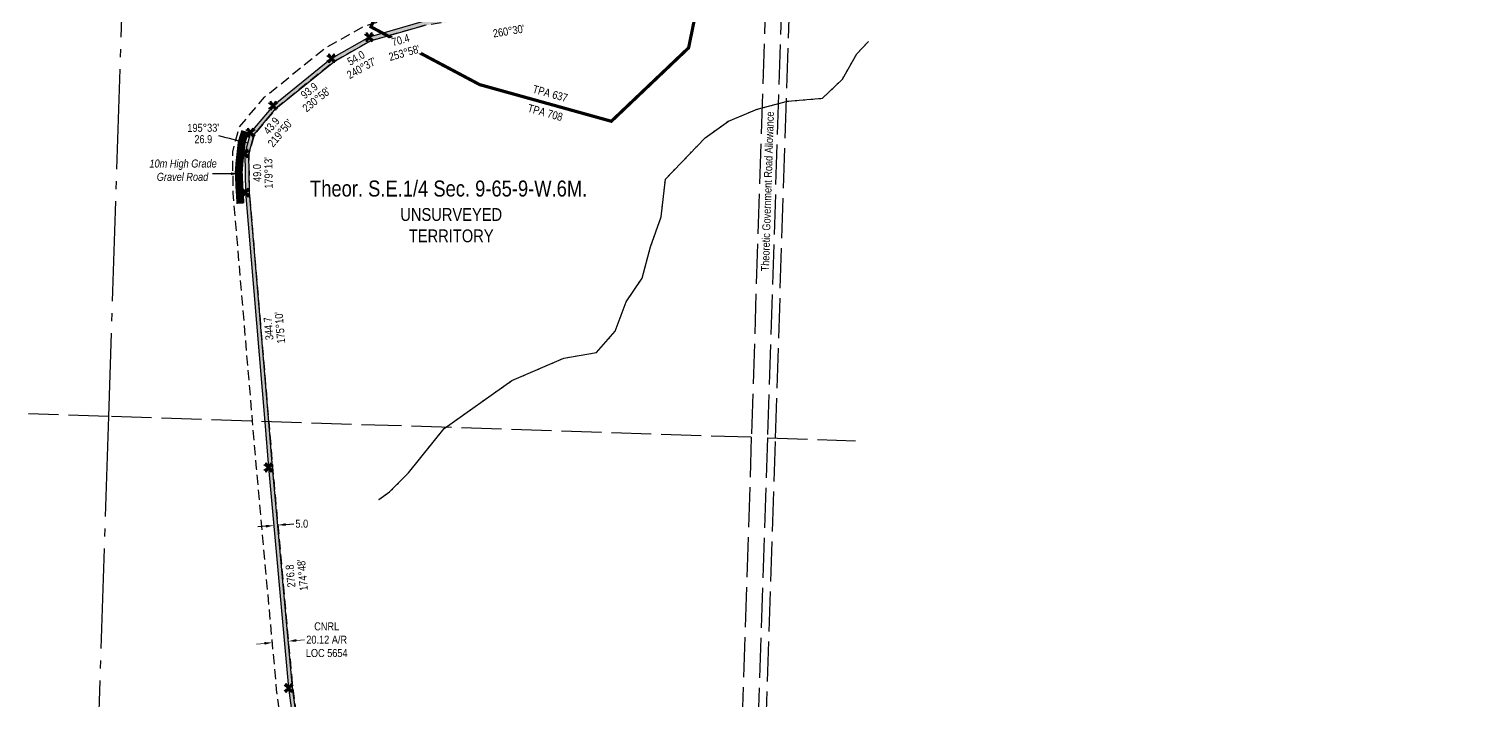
# Model space of a CAD drawing. Extents: x 350972 to 367082, y 6047220 to 6054831.
# Drawn here: x 351536 to 353321, y 6052739 to 6053578 of the extents above; entities that cross this region are included whole.
import ezdxf
from ezdxf.enums import TextEntityAlignment as Align

# ---------------------------------------------------------------- set-up
doc = ezdxf.new("R2010")
doc.units = 0
doc.header["$LTSCALE"] = 5
doc.header["$PDSIZE"] = 0.5
for name, pattern in [('CENTERLINEX3', [5, 2.5, -1, 0.5, -1]), ('foc-ACCESSROAD', [3.75, 2.5, -1.25]), ('foc-QUARTERLINE', [33, 25, -3, 2, -3]), ('foc-UNSURVEYED', [12.5, 10, -2.5]), ('foc-WHEELTRACKS', [2, 0.4, -1.6])]:
    doc.linetypes.add(name, pattern=pattern)
doc.layers.get('Defpoints').update_dxf_attribs({"color": 9})
for name, color, linetype in [('AS-ROADS', 254, 'Continuous'), ('C-AR', 13, 'foc-ACCESSROAD'), ('C-SYMBOL', 7, 'Continuous'), ('L-BD', 7, 'Continuous'), ('L-BD1', 253, 'Continuous'), ('L-MON', 1, 'Continuous'), ('L-QSEC', 8, 'foc-QUARTERLINE'), ('L-ROAD-T', 7, 'Continuous'), ('L-UNS-T', 3, 'Continuous'), ('L-USEC', 7, 'foc-UNSURVEYED'), ('P-PROPOSED', 10, 'Continuous'), ('P-PROPOSED-H', 21, 'Continuous'), ('P-TXT', 4, 'Continuous'), ('T-WATER-P3', 160, 'foc-WHEELTRACKS')]:
    doc.layers.add(name, color=color, linetype=linetype)
doc.layers.add('AS-TRAPPER BOUNDARY', color=7, linetype='CENTERLINEX3', true_color=0xb85c00, transparency=0.6)
doc.layers.add('AS-TRAPPER-T', color=7, linetype='Continuous', true_color=0xc26100)
doc.layers.add('C-AR-T', color=13, linetype='Continuous', lineweight=9)
doc.layers.add('T-TEXT', color=48, linetype='Continuous', lineweight=18)
doc.styles.add('175L', font='ARIALN.TTF', dxfattribs={"height": 20})
doc.styles.add('240', font='ARIALN.TTF', dxfattribs={"height": 30})
doc.styles.add('80CG', font='ARIALN.TTF', dxfattribs={"height": 10})
doc.styles.add('80L', font='ARIALN.TTF', dxfattribs={"height": 10})
doc.styles.add('foc-LtypeFont', font='ARIALN.TTF', dxfattribs={"height": 7.35})
doc.styles.get("Standard").update_dxf_attribs({"font": 'ARIALN.TTF'})
doc.linetypes.add('foc-TOPO-flowdirection-NOLINE', pattern='A,0,[">",foc-LtypeFont,S=0.3,R=0,X=0,Y=-0.945],-20,[">",foc-LtypeFont,S=0.3,R=0,X=0,Y=-0.945],0', length=20)
doc.dimstyles.new('Compass 5 000', dxfattribs={"dimscale": 5, "dimtxt": 9, "dimasz": 2, "dimexe": 0.2, "dimexo": 0.0625, "dimgap": 0.5, "dimtad": 0, "dimtih": 1, "dimtoh": 1, "dimzin": 0, "dimdsep": 46, "dimtxsty": '80CG', "dimcen": 0.1, "dimse1": 1, "dimse2": 1, "dimclrd": 256, "dimclrt": 256, "dimaunit": 1, "dimadec": 4, "dimazin": 0, "dimtfac": 0.06, "dimtofl": 0, "dimtmove": 0, "dimatfit": 1, "dimfxl": 0.2, "dimtolj": 1, "dimtzin": 0, "dimlwd": -1, "dimarcsym": 0})

# ---------------------------------------------------------------- blocks, each defined once
blk = doc.blocks.new('*D470')
at = {"layer": 'C-AR-T', "transparency": 16777216}
for p, q in [((351831.1, 6052810), (351821.1, 6052809.1)), ((351871, 6052813.6), (351881, 6052814.5))]:
    blk.add_line(p, q, dxfattribs=at)
for points in [[(351870.9, 6052815.3), (351871.2, 6052811.9), (351861.1, 6052812.7)], [(351831, 6052811.6), (351831.3, 6052808.3), (351841.1, 6052810.9)]]:
    blk.add_solid(points, dxfattribs=at)
at = {"layer": 'Defpoints', "color": 0, "transparency": 16777216}
for p in [(351861.1, 6052812.7), (351842.9, 6052790.3), (351863, 6052792.1)]:
    blk.add_point(p, dxfattribs=at)
at = {"layer": 'C-AR-T', "transparency": 16777216, "insert": (351908.9, 6052814.5), "char_height": 10, "attachment_point": 5, "style": '80CG'}
blk.add_mtext('\\A1;CNRL\\P20.12 A/R\\PLOC 5654', dxfattribs=at)
blk = doc.blocks.new('TEMP')
h = blk.add_hatch(color=255)
h.dxf.hatch_style = 1
h.paths.add_polyline_path([(0, 0.25), (-0.67, 1.15), (-0.67, 0.67), (-1.15, 0.67), (-0.25, 0), (-1.15, -0.67), (-0.67, -0.67), (-0.67, -1.15), (0, -0.25), (0.67, -1.15), (0.67, -0.67), (1.15, -0.67), (0.25, 0), (1.15, 0.67), (0.67, 0.67), (0.67, 1.15)])
h.paths.add_polyline_path([(0.57, 0.85), (0.57, 0.57), (0.85, 0.57), (0.08, 0), (0.85, -0.57), (0.57, -0.57), (0.57, -0.85), (0, -0.08), (-0.57, -0.85), (-0.57, -0.57), (-0.85, -0.57), (-0.08, 0), (-0.85, 0.57), (-0.57, 0.57), (-0.57, 0.85), (0, 0.08)], flags=16)
h = blk.add_hatch(color=1)
h.dxf.hatch_style = 1
h.paths.add_polyline_path([(0, 0.08), (-0.57, 0.85), (-0.57, 0.57), (-0.85, 0.57), (-0.08, 0), (-0.85, -0.57), (-0.57, -0.57), (-0.57, -0.85), (0, -0.08), (0.57, -0.85), (0.57, -0.57), (0.85, -0.57), (0.08, 0), (0.85, 0.57), (0.57, 0.57), (0.57, 0.85)])
at = {"color": 1}
for p, q in [((-0.08, 0), (0.08, 0)), ((0, 0.08), (0, -0.08))]:
    blk.add_line(p, q, dxfattribs=at)
at = {"color": 255, "flags": 128}
blk.add_lwpolyline([(-0.25, 0), (-1.15, 0.67), (-0.67, 0.67), (-0.67, 1.15), (0, 0.25), (0.67, 1.15), (0.67, 0.67), (1.15, 0.67), (0.25, 0), (1.15, -0.67), (0.67, -0.67), (0.67, -1.15), (0, -0.25), (-0.67, -1.15), (-0.67, -0.67), (-1.15, -0.67)], close=True, dxfattribs=at)
at = {"color": 1, "flags": 128}
blk.add_lwpolyline([(-0.08, 0), (-0.85, 0.57), (-0.57, 0.57), (-0.57, 0.85), (0, 0.08), (0.57, 0.85), (0.57, 0.57), (0.85, 0.57), (0.08, 0), (0.85, -0.57), (0.57, -0.57), (0.57, -0.85), (0, -0.08), (-0.57, -0.85), (-0.57, -0.57), (-0.85, -0.57)], close=True, dxfattribs=at)
blk = doc.blocks.new('*D608')
at = {"layer": 'Defpoints', "color": 0, "transparency": 16777216}
for p in [(351847.9, 6052957.7), (351843.6, 6052949.9), (351848.6, 6052950.4)]:
    blk.add_point(p, dxfattribs=at)
at = {"layer": 'P-TXT', "transparency": 16777216}
for p, q in [((351857.9, 6052958.6), (351867.8, 6052959.5)), ((351833, 6052956.3), (351823, 6052955.4))]:
    blk.add_line(p, q, dxfattribs=at)
for points in [[(351832.8, 6052958), (351833.1, 6052954.7), (351842.9, 6052957.2)], [(351857.7, 6052960.2), (351858, 6052956.9), (351847.9, 6052957.7)]]:
    blk.add_solid(points, dxfattribs=at)
at = {"layer": 'P-TXT', "transparency": 16777216, "insert": (351877.8, 6052959.5), "char_height": 10, "attachment_point": 5, "style": '80CG'}
blk.add_mtext('\\A1;5.0', dxfattribs=at)

msp = doc.modelspace()

# ---------------------------------------------------------------- hatches: boundary and pattern name
at = {"layer": 'P-PROPOSED-H'}
h = msp.add_hatch(color=256, dxfattribs=at)
h.dxf.hatch_style = 1
h.paths.add_polyline_path([(352865.575, 6051530.911), (352846.394, 6051712.416), (352861.427, 6051714.005), (352843.305, 6051885.488), (352749.784, 6051951.143), (352669.459, 6052001.497), (352552.598, 6052063.678), (352495.546, 6052100.649), (351984.16, 6052449.542), (351943.753, 6052482.183), (351920.41, 6052506.628), (351900.788, 6052540.765), (351887.31, 6052596.658), (351866.362, 6052754.753), (351841.297, 6053030.286), (351836.502, 6053086.973), (351812.269, 6053373.495), (351811.604, 6053421.626), (351818.326, 6053445.789), (351845.408, 6053478.257), (351917.664, 6053536.827), (351963.795, 6053562.799), (352030.64, 6053582.012), (352233.88, 6053615.997), (352284.382, 6053628.44), (352316.995, 6053648.48), (352343.381, 6053683.636), (352380.535, 6053746.97), (352424.276, 6053850.534), (352440.444, 6053911.368), (352455.506, 6053940.561), (352486.241, 6053969.986), (352584.846, 6054036.5), (352618.847, 6054037.998), (352706.795, 6054036.916), (352765.268, 6054022.323), (352786.917, 6054015.501), (352892.779, 6053964.522), (352950.904, 6053973.692), (352984.053, 6053985.967), (353012.827, 6054005.999), (353074.58, 6054058.894), (353102.498, 6054075.857), (353130.347, 6054088.052), (353169.457, 6054099.208), (353238.923, 6054110.427), (353272.3, 6054116.771), (353308.027, 6054125.895), (353341.917, 6054138.534), (353407.27, 6054166.808), (353489.563, 6054210.777), (353491.95, 6054212.052), (353518.235, 6054236.279), (353538.99, 6054256.162), (353555.049, 6054280.164), (353567.593, 6054304.032), (353580.381, 6054332.094), (353584.726, 6054362.345), (353595.582, 6054355.062), (353609.258, 6054376.171), (353694.409, 6054318.818), (353701.269, 6054339.967), (353737.551, 6054451.836), (353749.195, 6054455.339), (353703.033, 6054313.009), (353778.459, 6054262.209), (353856.595, 6054213.564), (354059.935, 6054093.899), (354127.416, 6054059.318), (354214.861, 6054014.504), (354293.753, 6053979.396), (354364.884, 6053951.226), (354377.639, 6053941.748), (354397.44, 6053934.081), (354416.56, 6053930.727), (354437.495, 6053922.422), (354523.749, 6053887.87), (354547.288, 6053878.725), (354565.85, 6053871.317), (354761.584, 6053792.179), (354863.274, 6053751.116), (354911.428, 6053735.204), (355270.187, 6053616.656), (355301.51, 6053597.572), (355390.953, 6053521.054), (355700.011, 6053300.303), (355764.104, 6053254.524), (355836.008, 6053206.849), (355887.48, 6053175.541), (355917.363, 6053159.874), (355934.486, 6053149.16), (355951.776, 6053139.498), (355970.139, 6053132.206), (356040.807, 6053095.158), (356256.471, 6052982.105), (356289.137, 6052960.844), (356298.009, 6052950.677), (356312.927, 6052936.875), (356331.509, 6052922.784), (356340.887, 6052913.865), (356505.942, 6052750.213), (356746.616, 6052511.581), (356777.83, 6052480.634), (356819.159, 6052535.756), (356823.291, 6052524.595), (356784.503, 6052472.862), (356815.902, 6052438.264), (356954.635, 6052262.661), (357190.511, 6051931.342), (357280.051, 6051815.083), (357309.205, 6051780.128), (357410.558, 6051660.056), (357463.345, 6051611.058), (357547.956, 6051632.469), (357676.315, 6051708.007), (357816.133, 6051804.657), (357737.38, 6051918.584), (357733.267, 6051915.741), (357809.178, 6051805.927), (357673.622, 6051712.223), (357546.037, 6051637.14), (357464.753, 6051616.572), (357414.182, 6051663.513), (357313.035, 6051783.342), (357283.952, 6051818.21), (357194.529, 6051934.318), (356958.635, 6052265.662), (356819.718, 6052441.497), (356790.979, 6052473.166), (356828.925, 6052523.776), (356820.663, 6052546.095), (356777.274, 6052488.226), (356750.136, 6052515.131), (356509.462, 6052753.763), (356344.37, 6052917.452), (356334.752, 6052926.599), (356316.143, 6052940.711), (356301.6, 6052954.166), (356292.447, 6052964.655), (356259.001, 6052986.423), (356043.128, 6053099.586), (355972.228, 6053136.755), (355953.928, 6053144.023), (355937.033, 6053153.464), (355919.853, 6053164.213), (355889.942, 6053179.894), (355838.69, 6053211.069), (355766.939, 6053258.643), (355702.917, 6053304.371), (355394.037, 6053524.995), (355304.455, 6053601.633), (355272.299, 6053621.223), (354912.996, 6053739.951), (354864.996, 6053755.812), (354763.458, 6053796.814), (354567.714, 6053875.956), (354549.12, 6053883.377), (354525.584, 6053892.521), (354439.346, 6053927.066), (354417.928, 6053935.563), (354398.787, 6053938.92), (354380.077, 6053946.165), (354367.337, 6053955.632), (354295.69, 6053984.005), (354217.019, 6054019.016), (354129.696, 6054063.767), (354062.345, 6054098.281), (353859.185, 6054217.841), (353781.177, 6054266.406), (353708.95, 6054315.051), (353756.895, 6054462.877), (353733.604, 6054455.868), (353696.513, 6054341.51), (353691.7, 6054326.67), (353607.829, 6054383.161), (353594.148, 6054362.044), (353580.908, 6054370.927), (353575.535, 6054333.514), (353563.102, 6054306.233), (353550.746, 6054282.724), (353535.138, 6054259.395), (353514.811, 6054239.922), (353489.031, 6054216.161), (353487.207, 6054215.187), (353405.096, 6054171.314), (353340.05, 6054143.173), (353306.531, 6054130.672), (353271.214, 6054121.653), (353238.058, 6054115.351), (353168.369, 6054104.097), (353128.65, 6054092.767), (353100.187, 6054080.302), (353071.637, 6054062.955), (353009.765, 6054009.959), (352981.72, 6053990.434), (352949.634, 6053978.553), (352893.542, 6053969.703), (352788.762, 6054020.161), (352766.626, 6054027.137), (352707.44, 6054041.908), (352618.768, 6054042.999), (352583.219, 6054041.433), (352483.092, 6053973.892), (352451.446, 6053943.595), (352435.752, 6053913.178), (352419.534, 6053852.157), (352376.057, 6053749.217), (352339.212, 6053686.41), (352313.568, 6053652.242), (352282.429, 6053633.107), (352232.868, 6053620.896), (352029.534, 6053586.896), (351961.852, 6053567.443), (351914.844, 6053540.977), (351841.881, 6053481.833), (351813.798, 6053448.165), (351806.595, 6053422.275), (351807.273, 6053373.249), (351831.52, 6053086.552), (351836.317, 6053029.849), (351861.393, 6052754.198), (351882.388, 6052595.741), (351896.096, 6052538.895), (351916.377, 6052503.612), (351940.36, 6052478.497), (351981.176, 6052445.526), (352492.777, 6052096.486), (352550.06, 6052059.366), (352666.954, 6051997.167), (352747.018, 6051946.977), (352838.572, 6051882.702), (352855.93, 6051718.452), (352840.897, 6051716.862), (352860.678, 6051529.682), (352882.7, 6051475.582), (352908.263, 6051442.648), (352914.755, 6051442.438), (352887.071, 6051478.104)])

# ---------------------------------------------------------------- linework, layer by layer
at = {"layer": 'AS-ROADS', "const_width": 9.999, "flags": 128}
msp.add_lwpolyline([(351801.205, 6053359.447), (351799.973, 6053378.476), (351799.041, 6053399.046), (351799.988, 6053411.384), (351802.749, 6053436.08), (351807.081, 6053449.903)], dxfattribs=at)
at = {"layer": 'AS-TRAPPER BOUNDARY', "const_width": 4, "flags": 128}
msp.add_lwpolyline([(353848.583, 6054761.531), (353742.429, 6054538.271), (353590.525, 6054323.037), (353369.009, 6054267.718), (353255.087, 6054006.686), (353079.458, 6053899.042), (352989.277, 6053927.476), (352876.932, 6054052.542), (352701.294, 6054006.656), (352418.071, 6053831.063), (352361.11, 6053554.153), (352264.587, 6053462.39), (352100.025, 6053508.207), (351964.201, 6053580.347), (352123.772, 6053944.942), (352100.036, 6054028.777), (351568.134, 6054067.151)], dxfattribs=at)
at = {"layer": 'C-AR', "flags": 128}
msp.add_lwpolyline([(352926.611, 6051442.038), (352908.263, 6051442.648), (352882.7, 6051475.582), (352860.678, 6051529.682), (352859.542, 6051540.476), (352854.013, 6051592.782), (352852.436, 6051607.699), (352846.935, 6051659.737), (352840.279, 6051722.696), (352830.034, 6051819.67), (352825.505, 6051862.502), (352824.26, 6051874.278), (352738.654, 6051934.377), (352667.753, 6051978.824), (352659.379, 6051984.073), (352649.657, 6051989.246), (352542.384, 6052046.325), (352484.405, 6052083.897), (352438.665, 6052115.103), (352409.139, 6052135.247), (352211.599, 6052270.012), (351972.151, 6052433.382), (351966.511, 6052437.938), (351930.101, 6052467.35), (351905.534, 6052493.076), (351904.181, 6052494.493), (351889.17, 6052520.608), (351881.924, 6052533.215), (351867.514, 6052592.971), (351846.375, 6052752.522), (351821.266, 6053028.529), (351816.267, 6053087.631), (351792.173, 6053372.507), (351791.458, 6053424.233), (351800.113, 6053455.347), (351831.222, 6053492.642), (351906.322, 6053553.517), (351955.981, 6053581.475), (352026.19, 6053601.656), (352229.811, 6053635.703), (352276.526, 6053647.213), (352303.21, 6053663.61), (352326.615, 6053694.793), (352362.525, 6053756.007), (352405.204, 6053857.059), (352409.494, 6053873.199), (352421.573, 6053918.645), (352439.175, 6053952.765), (352469.247, 6053981.554), (352473.575, 6053985.697), (352500.148, 6054003.622), (352546.376, 6054034.807), (352584.846, 6054036.5), (352499.34, 6053978.822), (352486.241, 6053969.986), (352468.312, 6053952.821), (352455.506, 6053940.561), (352440.444, 6053911.368), (352430.123, 6053872.531), (352424.276, 6053850.534), (352380.535, 6053746.97), (352343.381, 6053683.636), (352316.995, 6053648.48), (352284.382, 6053628.44), (352233.88, 6053615.997), (352030.64, 6053582.012), (351963.795, 6053562.799), (351917.664, 6053536.827), (351845.408, 6053478.257), (351818.326, 6053445.789), (351811.604, 6053421.626), (351812.269, 6053373.495), (351836.502, 6053086.973), (351841.297, 6053030.286), (351866.362, 6052754.753), (351887.31, 6052596.658), (351900.788, 6052540.765), (351920.403, 6052506.621), (351943.753, 6052482.168), (351983.487, 6052449.998), (352249.068, 6052268.8), (352409.914, 6052159.068), (352439.44, 6052138.924), (352495.545, 6052100.647), (352552.597, 6052063.677), (352669.458, 6052001.494), (352749.784, 6051951.143), (352829.042, 6051895.501), (352843.305, 6051885.488), (352843.702, 6051881.731), (352845.386, 6051867.024), (352861.427, 6051714.005), (352871.947, 6051614.732), (352872.462, 6051609.832), (352874.03, 6051594.943), (352875.087, 6051584.904), (352880.363, 6051534.8), (352900.458, 6051485.509), (352934.401, 6051441.786), (352926.611, 6051442.038)], close=True, dxfattribs=at)
at = {"layer": 'L-QSEC', "flags": 128}
for points in [[(351661.325, 6053857.432), (351636.34, 6053093.478)], [(351636.34, 6053093.478), (351611.034, 6052319.498)]]:
    msp.add_lwpolyline(points, dxfattribs=at)
at = {"layer": 'L-USEC', "flags": 128}
for points in [[(352465.66, 6053871.382), (352439.485, 6053067.433)], [(352485.769, 6053870.727), (352459.595, 6053066.778)], [(352469.635, 6053066.455), (352495.81, 6053870.403)], [(351636.34, 6053093.478), (351536.4, 6053096.719)], [(352439.485, 6053067.433), (351636.34, 6053093.478)], [(352439.485, 6053067.433), (352413.313, 6052263.487)], [(352459.595, 6053066.778), (352433.422, 6052262.832)], [(352443.462, 6052262.51), (352469.635, 6053066.455)], [(352459.595, 6053066.781), (352569.583, 6053063.215)]]:
    msp.add_lwpolyline(points, dxfattribs=at)
at = {"layer": 'P-PROPOSED', "flags": 128}
for points in [[(352029.534, 6053586.896), (351961.852, 6053567.443), (351914.844, 6053540.977), (351841.881, 6053481.833), (351813.798, 6053448.165), (351806.595, 6053422.275), (351807.273, 6053373.249), (351831.52, 6053086.552), (351836.317, 6053029.849), (351861.393, 6052754.198), (351882.388, 6052595.741)], [(351887.31, 6052596.658), (351866.362, 6052754.753), (351841.297, 6053030.286), (351836.502, 6053086.973), (351812.269, 6053373.495), (351811.604, 6053421.626), (351818.326, 6053445.789), (351845.408, 6053478.257), (351917.664, 6053536.827), (351963.795, 6053562.799), (352030.64, 6053582.012)]]:
    msp.add_lwpolyline(points, dxfattribs=at)
at = {"layer": 'T-WATER-P3', "flags": 128}
msp.add_lwpolyline([(351974.168, 6052989.612), (351987.538, 6052999.26), (352011.11, 6053023.079), (352055.863, 6053078.666), (352140.117, 6053138.313), (352205.019, 6053166.401), (352246.019, 6053173.511), (352269.431, 6053200.229), (352283.183, 6053236.607), (352302.965, 6053266.206), (352313.627, 6053305.564), (352326.909, 6053343.091), (352332.131, 6053390.137), (352381.684, 6053441.665), (352410.876, 6053462.554), (352446.667, 6053477.463), (352484.567, 6053487.382), (352528.598, 6053491.213), (352553.229, 6053515.211), (352571.321, 6053546.67), (352585.827, 6053562.155)], dxfattribs=at)

# ---------------------------------------------------------------- block references
at = {"layer": 'L-MON', "xscale": 4.999313650000024, "yscale": 4.999313650000024, "zscale": 4.999313650000024}
for p in [(351961.852, 6053567.443), (351914.844, 6053540.977), (351841.881, 6053481.834), (351813.798, 6053448.165), (351806.595, 6053422.275), (351807.273, 6053373.249), (351836.317, 6053029.849), (351861.393, 6052754.191)]:
    msp.add_blockref('TEMP', p, dxfattribs=at)

# ---------------------------------------------------------------- texts
at = {"layer": 'C-SYMBOL', "color": 3, "style": '175L'}
msp.add_text('Theor. S.E.1/4 Sec. 9-65-9-W.6M.', height=20, dxfattribs=at).set_placement((352061.277, 6053362.344), align=Align.BOTTOM_CENTER)
at = {"layer": 'L-BD', "style": '80L'}
for s, rotation, p in [('49.0', 90.7922, (351821.97, 6053397.772)), ("179°13'", 90.7922, (351836.217, 6053397.969)), ('344.7', 94.8344, (351836.285, 6053203.231)), ("175°10'", 94.8344, (351850.482, 6053204.432)), ('276.8', 95.1979, (351863.709, 6052894.073)), ("174°48'", 95.1979, (351878.646, 6052895.432))]:
    msp.add_text(s, height=9.9986, rotation=rotation, dxfattribs=at).set_placement(p, align=Align.MIDDLE)
at = {"layer": 'L-BD1'}
for s, rotation, p in [("260%%d30'", 9.492818, (352136.278, 6053575.176)), ('54.0', 29.379656, (351945.49, 6053541.401)), ("240%%d37'", 29.379656, (351952.48, 6053528.986)), ('93.9', 39.02799, (351887.092, 6053500.654)), ("230%%d58'", 39.02799, (351896.064, 6053489.586)), ('43.9', 50.168365, (351839.915, 6053456.792)), ("219%%d50'", 50.168365, (351850.856, 6053447.665))]:
    msp.add_text(s, height=9.9986, rotation=rotation, dxfattribs=at).set_placement(p, align=Align.MIDDLE_CENTER)
at = {"layer": 'L-BD1', "insert": (351754.6, 6053459.264), "char_height": 9.9986, "width": 39.16693, "attachment_point": 2, "rotation": 0.338011, "line_spacing_factor": 0.855}
msp.add_mtext("195%%D33'\\P26.9", dxfattribs=at)
at = {"layer": 'L-ROAD-T', "style": '80L'}
msp.add_text('Theoretic Government Road Allowance', height=9.99677, rotation=88.197395, dxfattribs=at).set_placement((352459.664, 6053374.718), align=Align.MIDDLE_CENTER)
at = {"layer": 'L-UNS-T', "color": 3, "insert": (352064.521, 6053332.442), "char_height": 15.99483, "attachment_point": 5, "style": '80L'}
msp.add_mtext_dynamic_manual_height_columns('UNSURVEYED TERRITORY', width=126.37292, gutter_width=47.485, heights=[0], dxfattribs=at)
at = {"layer": 'T-TEXT', "insert": (351685.946, 6053414.615), "char_height": 9.99863, "attachment_point": 1, "style": '80L'}
msp.add_mtext_dynamic_manual_height_columns('\\pi1.54078;{\\fArial Narrow|b0|i1|c0|p34;10m High Grade\\P\\pi10.69369;Gravel Road}', width=85.13715, gutter_width=50, heights=[0], dxfattribs=at)

# ---------------------------------------------------------------- dimensions: what is measured, and where the dimension line sits
at = {"layer": 'C-AR-T'}
dim = msp.add_aligned_dim(p1=(351842.937, 6052790.321), p2=(351862.961, 6052792.142), distance=20.639, text='CNRL\\P20.12 A/R\\PLOC 5654', dimstyle='Compass 5 000', dxfattribs=at)
dim.commit()
dim.dimension.update_dxf_attribs({"geometry": '*D470', "text_midpoint": (351908.928, 6052814.508)})
at = {"layer": 'P-TXT'}
dim = msp.add_linear_dim(base=(351847.902, 6052957.675), p1=(351843.589, 6052949.903), p2=(351848.568, 6052950.356), angle=5.197915, text='5.0', dimstyle='Compass 5 000', dxfattribs=at)
dim.commit()
dim.dimension.update_dxf_attribs({"geometry": '*D608', "text_midpoint": (351877.772, 6052959.487), "dimtype": 161})

# ---------------------------------------------------------------- leaders
at = {"layer": 'L-BD', "path_type": 1}
msp.add_leader([(351810.129, 6053434.978), (351774.172, 6053444.074)], dimstyle='Compass 5 000', override={"dimgap": 0.5, "dimtad": 0}, dxfattribs=at)
at = {"layer": 'T-TEXT', "path_type": 1}
msp.add_leader([(351799.459, 6053396.824), (351766.282, 6053396.824)], dimstyle='Compass 5 000', override={"dimgap": 0.5, "dimtad": 0}, dxfattribs=at)

# ---------------------------------------------------------------- next in the draw order: texts
at = {"layer": 'AS-TRAPPER-T', "insert": (352188.183, 6053497.054), "char_height": 10.0033, "attachment_point": 5, "rotation": 344.441575, "style": '240', "bg_fill": 3, "box_fill_scale": 1.1, "bg_fill_color": 256, "bg_fill_transparency": 0}
msp.add_mtext_dynamic_manual_height_columns('TPA 637', width=51.24919, gutter_width=45.015, heights=[0], dxfattribs=at)

# ---------------------------------------------------------------- next in the draw order: texts
at = {"layer": 'AS-TRAPPER-T', "insert": (352181.959, 6053473.231), "char_height": 10.0033, "attachment_point": 5, "rotation": 344.441575, "style": '240', "bg_fill": 3, "box_fill_scale": 1.1, "bg_fill_color": 256, "bg_fill_transparency": 0}
msp.add_mtext_dynamic_manual_height_columns('TPA 708', width=44.1732, gutter_width=45.015, heights=[0], dxfattribs=at)

# ---------------------------------------------------------------- next in the draw order: linework, layer by layer
at = {"layer": 'T-WATER-P3', "linetype": 'foc-TOPO-flowdirection-NOLINE', "flags": 128}
msp.add_lwpolyline([(351974.168, 6052989.612), (351987.538, 6052999.26), (352011.11, 6053023.079), (352055.863, 6053078.666), (352140.117, 6053138.313), (352205.019, 6053166.401), (352246.019, 6053173.511), (352269.431, 6053200.229), (352283.183, 6053236.607), (352302.965, 6053266.206), (352313.627, 6053305.564), (352326.909, 6053343.091), (352332.131, 6053390.137), (352381.684, 6053441.665), (352410.876, 6053462.554), (352446.667, 6053477.463), (352484.567, 6053487.382), (352528.598, 6053491.213), (352553.229, 6053515.211), (352571.321, 6053546.67), (352585.827, 6053562.155)], dxfattribs=at)

# ---------------------------------------------------------------- next in the draw order: texts
at = {"layer": 'L-BD1', "insert": (351999.875, 6053568.728), "char_height": 9.99863, "width": 39.16693, "attachment_point": 2, "rotation": 16.036028, "bg_fill": 3, "box_fill_scale": 1.1, "bg_fill_color": 256, "bg_fill_transparency": 0}
msp.add_mtext("70.4 253%%D58'", dxfattribs=at)

doc.saveas('drawing.dxf')
